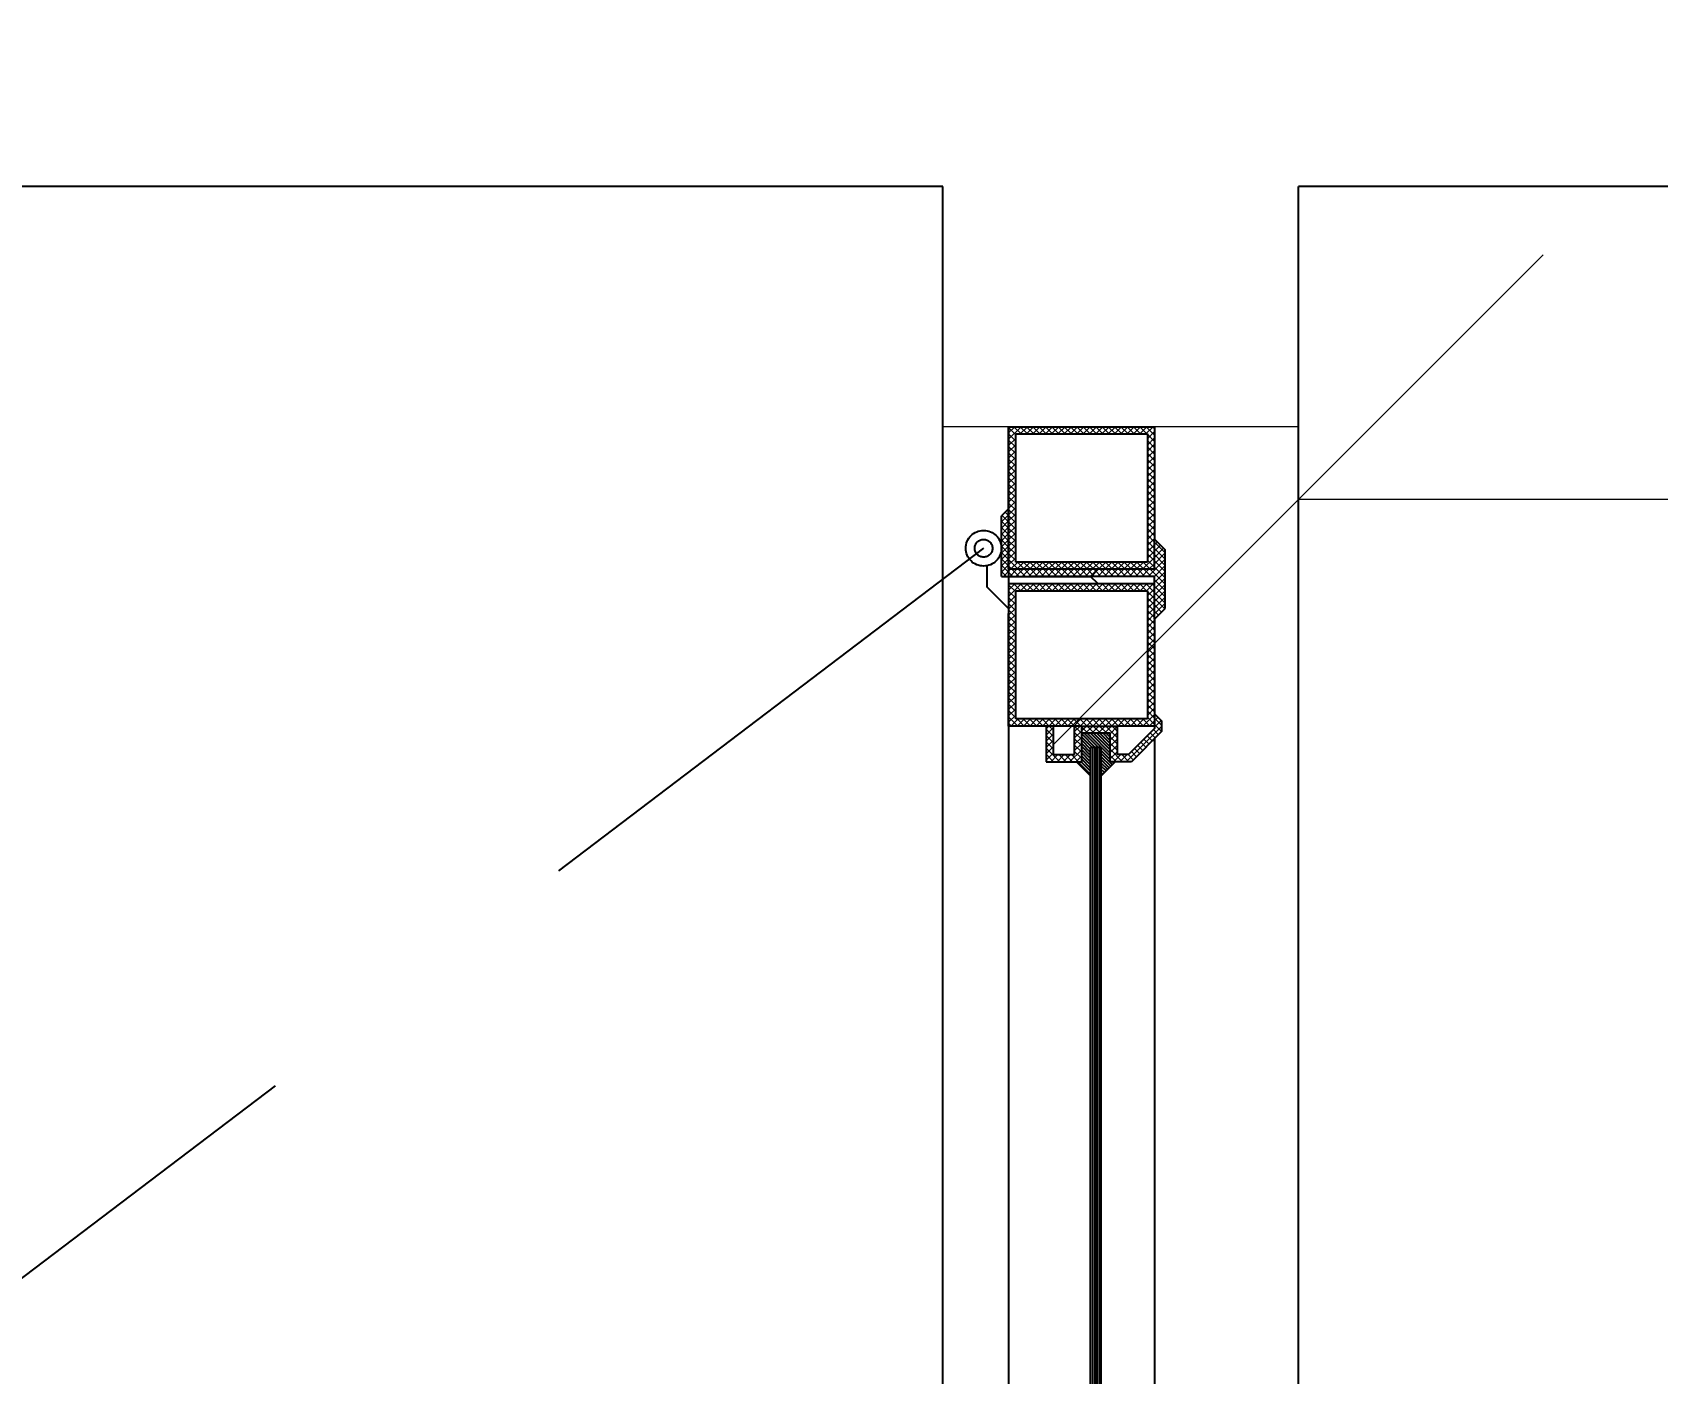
# Model space of a CAD drawing. Header units: metres. Extents: x -355 to 973, y -73 to 238.
# Drawn here: x -61.2595 to -60.8027, y 197.1255 to 197.5025 of the extents above; entities that cross this region are included whole.
import ezdxf

# ---------------------------------------------------------------- set-up
doc = ezdxf.new("R2010")
doc.units = ezdxf.units.M
doc.header["$LTSCALE"] = 3
doc.header["$MEASUREMENT"] = 0
doc.linetypes.add('ACAD_ISO02W100', pattern=[15, 12, -3])
doc.linetypes.add('HIDDEN2', pattern=[0.1875, 0.125, -0.0625])
doc.layers.add('05', color=21, linetype='Continuous', lineweight=5)
for name, color, linetype in [('2', 51, 'Continuous'), ('4', 4, 'ACAD_ISO02W100'), ('5', 2, 'Continuous'), ('Ditail', 1, 'Continuous')]:
    doc.layers.add(name, color=color, linetype=linetype)
doc.styles.get("Standard").update_dxf_attribs({"font": 'arial.ttf'})
doc.dimstyles.new('ahmad', dxfattribs={"dimtxt": 0.2, "dimasz": 0.1375, "dimexe": 0, "dimexo": 0.0625, "dimgap": 0.09, "dimtad": 0, "dimzin": 0, "dimdsep": 46, "dimtxsty": 'Standard', "dimblk": 'OBLIQUE', "dimcen": 0.09, "dimclrd": 245, "dimclrt": 61, "dimadec": 0, "dimazin": 0, "dimtfac": 1, "dimtofl": 0, "dimtmove": 0, "dimatfit": 3, "dimldrblk": 'OBLIQUE', "dimfxl": 0, "dimfxlon": 1, "dimtolj": 1, "dimtzin": 0, "dimlwd": 13, "dimarcsym": 0})

# ---------------------------------------------------------------- blocks, each defined once
blk = doc.blocks.new('*X66')
at = {"color": 0}
for p, q in [((20.47, 31.08), (24.02, 34.62)), ((21.35, 31.08), (24.02, 33.74)), ((22.24, 31.08), (24.74, 33.58)), ((23.12, 31.08), (25.62, 33.58)), ((24.01, 31.08), (26.51, 33.58)), ((24.89, 31.08), (27.39, 33.58)), ((25.58, 25.58), (32.02, 32.02)), ((25.77, 31.08), (28.27, 33.58)), ((26.66, 31.08), (29.16, 33.58)), ((27.54, 31.08), (30.04, 33.58)), ((28.02, 30.67), (30.93, 33.58)), ((28.02, 29.78), (31.81, 33.58)), ((28.02, 28.9), (32.02, 32.9)), ((20.11, 28.06), (20.12, 28.08)), ((20.55, 27.62), (21.01, 28.08)), ((20.99, 27.18), (21.89, 28.08)), ((21.43, 26.74), (22.77, 28.08)), ((21.88, 26.29), (23.66, 28.08)), ((22.32, 25.85), (24.54, 28.08)), ((22.76, 25.41), (25.43, 28.08)), ((23.2, 24.97), (26.31, 28.08)), ((24.69, 25.58), (27.19, 28.08)), ((26.46, 25.58), (32.02, 31.13)), ((27.34, 25.58), (32.02, 30.25)), ((28.23, 25.58), (32.02, 29.36)), ((29.11, 25.58), (32.02, 28.48)), ((30, 25.58), (32.02, 27.6)), ((23.64, 24.53), (24.02, 24.9)), ((30.88, 25.58), (32.02, 26.71)), ((31.76, 25.58), (32.02, 25.83))]:
    blk.add_line(p, q, dxfattribs=at)
blk = doc.blocks.new('dfgdfg')
for p, q in [((191.815, -169.4684), (191.815, -170.08423)), ((191.85602, -169.55608), (191.85602, -169.55689)), ((191.85602, -169.55689), (191.85602, -169.55608)), ((191.85602, -169.55608), (191.85602, -170.08071))]:
    blk.add_line(p, q)
at = {"layer": '05'}
for p, q in [((191.89653, -169.4684), (191.79653, -169.4684)), ((191.81674, -169.4684), (191.815, -169.47014)), ((191.81851, -169.4684), (191.815, -169.47191)), ((191.817, -169.47064), (191.815, -169.46864)), ((191.81853, -169.4704), (191.81652, -169.4684)), ((191.82028, -169.4684), (191.81827, -169.4704)), ((191.82029, -169.4704), (191.81829, -169.4684)), ((191.82205, -169.4684), (191.82004, -169.4704)), ((191.82206, -169.4704), (191.82006, -169.4684)), ((191.82381, -169.4684), (191.82181, -169.4704)), ((191.82383, -169.4704), (191.82183, -169.4684)), ((191.82558, -169.4684), (191.82358, -169.4704)), ((191.8256, -169.4704), (191.82359, -169.4684)), ((191.82735, -169.4684), (191.82534, -169.4704)), ((191.82737, -169.4704), (191.82536, -169.4684)), ((191.82912, -169.4684), (191.82711, -169.4704)), ((191.82913, -169.4704), (191.82713, -169.4684)), ((191.83088, -169.4684), (191.82888, -169.4704)), ((191.8309, -169.4704), (191.8289, -169.4684)), ((191.83265, -169.4684), (191.83065, -169.4704)), ((191.83267, -169.4704), (191.83067, -169.4684)), ((191.83442, -169.4684), (191.83242, -169.4704)), ((191.83444, -169.4704), (191.83243, -169.4684)), ((191.83619, -169.4684), (191.83418, -169.4704)), ((191.8362, -169.4704), (191.8342, -169.4684)), ((191.83796, -169.4684), (191.83595, -169.4704)), ((191.83797, -169.4704), (191.83597, -169.4684)), ((191.83972, -169.4684), (191.83772, -169.4704)), ((191.83974, -169.4704), (191.83774, -169.4684)), ((191.84149, -169.4684), (191.83949, -169.4704)), ((191.84151, -169.4704), (191.8395, -169.4684)), ((191.84326, -169.4684), (191.84125, -169.4704)), ((191.84328, -169.4704), (191.84127, -169.4684)), ((191.84503, -169.4684), (191.84302, -169.4704)), ((191.84504, -169.4704), (191.84304, -169.4684)), ((191.84679, -169.4684), (191.84479, -169.4704)), ((191.84681, -169.4704), (191.84481, -169.4684)), ((191.84856, -169.4684), (191.84656, -169.4704)), ((191.84858, -169.4704), (191.84658, -169.4684)), ((191.85033, -169.4684), (191.84833, -169.4704)), ((191.85035, -169.4704), (191.84834, -169.4684)), ((191.8521, -169.4684), (191.85009, -169.4704)), ((191.85211, -169.4704), (191.85011, -169.4684)), ((191.85386, -169.4684), (191.85186, -169.4704)), ((191.85388, -169.4704), (191.85188, -169.4684)), ((191.85563, -169.4684), (191.85363, -169.4704)), ((191.85602, -169.47077), (191.85365, -169.4684)), ((191.85602, -169.46978), (191.85401, -169.47178)), ((191.85602, -169.469), (191.85541, -169.4684)), ((191.817, -169.47241), (191.815, -169.4704)), ((191.817, -169.47167), (191.815, -169.47368)), ((191.817, -169.47418), (191.815, -169.47217)), ((191.817, -169.47344), (191.815, -169.47544)), ((191.817, -169.47594), (191.815, -169.47394)), ((191.85602, -169.47254), (191.85401, -169.47053)), ((191.85602, -169.47154), (191.85401, -169.47355)), ((191.85602, -169.4743), (191.85401, -169.4723)), ((191.85602, -169.47331), (191.85401, -169.47532)), ((191.85602, -169.47607), (191.85401, -169.47407)), ((191.817, -169.47521), (191.815, -169.47721)), ((191.817, -169.47771), (191.815, -169.47571)), ((191.817, -169.47698), (191.815, -169.47898)), ((191.817, -169.47948), (191.815, -169.47748)), ((191.817, -169.47874), (191.815, -169.48075)), ((191.817, -169.48125), (191.815, -169.47924)), ((191.85602, -169.47508), (191.85401, -169.47708)), ((191.85602, -169.47784), (191.85401, -169.47584)), ((191.85602, -169.47685), (191.85401, -169.47885)), ((191.85602, -169.47961), (191.85401, -169.4776)), ((191.85602, -169.47862), (191.85401, -169.48062)), ((191.817, -169.48051), (191.815, -169.48251)), ((191.817, -169.48302), (191.815, -169.48101)), ((191.817, -169.48228), (191.815, -169.48428)), ((191.817, -169.48478), (191.815, -169.48278)), ((191.85602, -169.48137), (191.85401, -169.47937)), ((191.85602, -169.48038), (191.85401, -169.48239)), ((191.85602, -169.48314), (191.85401, -169.48114)), ((191.85602, -169.48215), (191.85401, -169.48416)), ((191.85602, -169.48491), (191.85401, -169.48291)), ((191.817, -169.48405), (191.815, -169.48605)), ((191.817, -169.48655), (191.815, -169.48455)), ((191.817, -169.48581), (191.815, -169.48782)), ((191.817, -169.48832), (191.815, -169.48631)), ((191.817, -169.48758), (191.815, -169.48959)), ((191.817, -169.49009), (191.815, -169.48808)), ((191.85602, -169.48392), (191.85401, -169.48592)), ((191.85602, -169.48668), (191.85401, -169.48467)), ((191.85602, -169.48569), (191.85401, -169.48769)), ((191.85602, -169.48845), (191.85401, -169.48644)), ((191.85602, -169.48745), (191.85401, -169.48946)), ((191.85602, -169.49021), (191.85401, -169.48821)), ((191.815, -169.49339), (191.81402, -169.49241)), ((191.815, -169.49162), (191.81491, -169.49153)), ((191.817, -169.48935), (191.815, -169.49135)), ((191.817, -169.49185), (191.815, -169.48985)), ((191.817, -169.49112), (191.815, -169.49312)), ((191.817, -169.49362), (191.815, -169.49162)), ((191.817, -169.49289), (191.815, -169.49489)), ((191.85602, -169.48922), (191.85401, -169.49123)), ((191.85602, -169.49198), (191.85401, -169.48998)), ((191.85602, -169.49099), (191.85401, -169.49299)), ((191.85602, -169.49375), (191.85401, -169.49174)), ((191.85602, -169.49276), (191.85401, -169.49476)), ((191.815, -169.49312), (191.81299, -169.49513)), ((191.815, -169.49489), (191.81299, -169.49689)), ((191.815, -169.49692), (191.81299, -169.49492)), ((191.815, -169.49666), (191.81299, -169.49866)), ((191.815, -169.49869), (191.81299, -169.49668)), ((191.815, -169.49515), (191.81314, -169.4933)), ((191.817, -169.49539), (191.815, -169.49339)), ((191.817, -169.49465), (191.815, -169.49666)), ((191.817, -169.49716), (191.815, -169.49515)), ((191.817, -169.49642), (191.815, -169.49842)), ((191.817, -169.49892), (191.815, -169.49692)), ((191.85602, -169.49552), (191.85401, -169.49351)), ((191.85602, -169.49453), (191.85401, -169.49653)), ((191.85602, -169.49728), (191.85401, -169.49528)), ((191.85602, -169.49629), (191.85401, -169.4983)), ((191.85602, -169.49905), (191.85401, -169.49705)), ((191.815, -169.49842), (191.81299, -169.50043)), ((191.815, -169.50046), (191.81299, -169.49845)), ((191.815, -169.50019), (191.81299, -169.5022)), ((191.815, -169.50222), (191.81299, -169.50022)), ((191.815, -169.50196), (191.81299, -169.50396)), ((191.815, -169.50399), (191.81299, -169.50199)), ((191.817, -169.49819), (191.815, -169.50019)), ((191.817, -169.50069), (191.815, -169.49869)), ((191.817, -169.49996), (191.815, -169.50196)), ((191.817, -169.50246), (191.815, -169.50046)), ((191.817, -169.50172), (191.815, -169.50373)), ((191.85602, -169.49806), (191.85401, -169.50007)), ((191.85602, -169.50082), (191.85401, -169.49882)), ((191.85602, -169.49983), (191.85401, -169.50183)), ((191.85602, -169.50259), (191.85401, -169.50058)), ((191.85602, -169.5016), (191.85401, -169.5036)), ((191.85681, -169.50081), (191.85602, -169.5016)), ((191.85902, -169.50383), (191.85602, -169.50082)), ((191.85769, -169.50169), (191.85602, -169.50336)), ((191.815, -169.50373), (191.81299, -169.50573)), ((191.815, -169.50576), (191.81299, -169.50376)), ((191.815, -169.5055), (191.81299, -169.5075)), ((191.815, -169.50753), (191.81299, -169.50552)), ((191.817, -169.50423), (191.815, -169.50222)), ((191.817, -169.50349), (191.815, -169.5055)), ((191.817, -169.506), (191.815, -169.50399)), ((191.817, -169.50526), (191.815, -169.50726)), ((191.81771, -169.50848), (191.815, -169.50576)), ((191.81756, -169.50647), (191.81555, -169.50848)), ((191.81932, -169.50647), (191.81732, -169.50848)), ((191.81948, -169.50848), (191.81748, -169.50647)), ((191.82109, -169.50647), (191.81909, -169.50848)), ((191.82125, -169.50848), (191.81924, -169.50647)), ((191.82286, -169.50647), (191.82086, -169.50848)), ((191.82302, -169.50848), (191.82101, -169.50647)), ((191.82463, -169.50647), (191.82262, -169.50848)), ((191.82478, -169.50848), (191.82278, -169.50647)), ((191.8264, -169.50647), (191.82439, -169.50848)), ((191.82655, -169.50848), (191.82455, -169.50647)), ((191.82816, -169.50647), (191.82616, -169.50848)), ((191.82832, -169.50848), (191.82631, -169.50647)), ((191.82993, -169.50647), (191.82793, -169.50848)), ((191.83009, -169.50848), (191.82808, -169.50647)), ((191.8317, -169.50647), (191.8297, -169.50848)), ((191.83185, -169.50848), (191.82985, -169.50647)), ((191.83347, -169.50647), (191.83146, -169.50848)), ((191.83362, -169.50848), (191.83162, -169.50647)), ((191.83523, -169.50647), (191.83323, -169.50848)), ((191.83539, -169.50848), (191.83339, -169.50647)), ((191.837, -169.50647), (191.835, -169.50848)), ((191.83716, -169.50848), (191.83515, -169.50647)), ((191.83877, -169.50647), (191.83677, -169.50848)), ((191.83893, -169.50848), (191.83692, -169.50647)), ((191.84054, -169.50647), (191.83853, -169.50848)), ((191.84069, -169.50848), (191.83869, -169.50647)), ((191.84231, -169.50647), (191.8403, -169.50848)), ((191.84246, -169.50848), (191.84046, -169.50647)), ((191.84407, -169.50647), (191.84207, -169.50848)), ((191.84423, -169.50848), (191.84222, -169.50647)), ((191.84584, -169.50647), (191.84384, -169.50848)), ((191.846, -169.50848), (191.84399, -169.50647)), ((191.84761, -169.50647), (191.8456, -169.50848)), ((191.84776, -169.50848), (191.84576, -169.50647)), ((191.84938, -169.50647), (191.84737, -169.50848)), ((191.84953, -169.50848), (191.84753, -169.50647)), ((191.85114, -169.50647), (191.84914, -169.50848)), ((191.8513, -169.50848), (191.8493, -169.50647)), ((191.85291, -169.50647), (191.85091, -169.50848)), ((191.85307, -169.50848), (191.85106, -169.50647)), ((191.85602, -169.50513), (191.85268, -169.50848)), ((191.85484, -169.50848), (191.85283, -169.50647)), ((191.85602, -169.50436), (191.85401, -169.50235)), ((191.85602, -169.50336), (191.85401, -169.50537)), ((191.85602, -169.50612), (191.85401, -169.50412)), ((191.85602, -169.50789), (191.85401, -169.50589)), ((191.85902, -169.50566), (191.85421, -169.51048)), ((191.85858, -169.50257), (191.85602, -169.50513)), ((191.85902, -169.50559), (191.85602, -169.50259)), ((191.85902, -169.50389), (191.85602, -169.5069)), ((191.85902, -169.50736), (191.85602, -169.50436)), ((191.85902, -169.50913), (191.85602, -169.50612)), ((191.815, -169.50726), (191.81299, -169.50927)), ((191.81618, -169.51048), (191.81299, -169.50729)), ((191.81441, -169.51048), (191.81299, -169.50906)), ((191.81555, -169.50848), (191.81355, -169.51048)), ((191.81594, -169.50848), (191.815, -169.50753)), ((191.81732, -169.50848), (191.81532, -169.51048)), ((191.81795, -169.51048), (191.81594, -169.50848)), ((191.81909, -169.50848), (191.81708, -169.51048)), ((191.81972, -169.51048), (191.81771, -169.50848)), ((191.82086, -169.50848), (191.81885, -169.51048)), ((191.82148, -169.51048), (191.81948, -169.50848)), ((191.82262, -169.50848), (191.82062, -169.51048)), ((191.82325, -169.51048), (191.82125, -169.50848)), ((191.82439, -169.50848), (191.82239, -169.51048)), ((191.82502, -169.51048), (191.82302, -169.50848)), ((191.82616, -169.50848), (191.82416, -169.51048)), ((191.82679, -169.51048), (191.82478, -169.50848)), ((191.82793, -169.50848), (191.82592, -169.51048)), ((191.82855, -169.51048), (191.82655, -169.50848)), ((191.8297, -169.50848), (191.82769, -169.51048)), ((191.83032, -169.51048), (191.82832, -169.50848)), ((191.83146, -169.50848), (191.82946, -169.51048)), ((191.83209, -169.51048), (191.83009, -169.50848)), ((191.83323, -169.50848), (191.83123, -169.51048)), ((191.83386, -169.51048), (191.83185, -169.50848)), ((191.835, -169.50848), (191.83299, -169.51048)), ((191.83563, -169.51048), (191.83362, -169.50848)), ((191.83677, -169.50848), (191.83476, -169.51048)), ((191.83739, -169.51048), (191.83539, -169.50848)), ((191.83853, -169.50848), (191.83653, -169.51048)), ((191.8386, -169.50992), (191.83716, -169.50848)), ((191.8403, -169.50848), (191.8383, -169.51048)), ((191.83916, -169.51048), (191.8386, -169.50992)), ((191.83949, -169.50904), (191.83893, -169.50848)), ((191.84093, -169.51048), (191.83949, -169.50904)), ((191.84207, -169.50848), (191.84007, -169.51048)), ((191.8427, -169.51048), (191.84069, -169.50848)), ((191.84384, -169.50848), (191.84183, -169.51048)), ((191.84446, -169.51048), (191.84246, -169.50848)), ((191.8456, -169.50848), (191.8436, -169.51048)), ((191.84623, -169.51048), (191.84423, -169.50848)), ((191.84737, -169.50848), (191.84537, -169.51048)), ((191.848, -169.51048), (191.846, -169.50848)), ((191.84914, -169.50848), (191.84714, -169.51048)), ((191.84977, -169.51048), (191.84776, -169.50848)), ((191.85091, -169.50848), (191.8489, -169.51048)), ((191.85154, -169.51048), (191.84953, -169.50848)), ((191.85268, -169.50848), (191.85067, -169.51048)), ((191.8533, -169.51048), (191.8513, -169.50848)), ((191.85444, -169.50848), (191.85244, -169.51048)), ((191.85507, -169.51048), (191.85307, -169.50848)), ((191.85602, -169.5069), (191.85444, -169.50848)), ((191.85902, -169.51266), (191.85484, -169.50848)), ((191.85902, -169.50743), (191.85598, -169.51048)), ((191.85902, -169.5109), (191.85602, -169.50789)), ((191.85902, -169.5092), (191.85602, -169.5122)), ((191.85902, -169.51096), (191.85602, -169.51397)), ((191.81508, -169.51248), (191.815, -169.51257)), ((191.81685, -169.51248), (191.815, -169.51433)), ((191.81862, -169.51248), (191.815, -169.5161)), ((191.817, -169.51483), (191.815, -169.51283)), ((191.817, -169.5166), (191.815, -169.5146)), ((191.81842, -169.51449), (191.81642, -169.51248)), ((191.82019, -169.51449), (191.81818, -169.51248)), ((191.82038, -169.51248), (191.81838, -169.51449)), ((191.82196, -169.51449), (191.81995, -169.51248)), ((191.82215, -169.51248), (191.82015, -169.51449)), ((191.82372, -169.51449), (191.82172, -169.51248)), ((191.82392, -169.51248), (191.82192, -169.51449)), ((191.82549, -169.51449), (191.82349, -169.51248)), ((191.82569, -169.51248), (191.82368, -169.51449)), ((191.82726, -169.51449), (191.82526, -169.51248)), ((191.82745, -169.51248), (191.82545, -169.51449)), ((191.82903, -169.51449), (191.82702, -169.51248)), ((191.82922, -169.51248), (191.82722, -169.51449)), ((191.8308, -169.51449), (191.82879, -169.51248)), ((191.83099, -169.51248), (191.82899, -169.51449)), ((191.83256, -169.51449), (191.83056, -169.51248)), ((191.83276, -169.51248), (191.83075, -169.51449)), ((191.83433, -169.51449), (191.83233, -169.51248)), ((191.83453, -169.51248), (191.83252, -169.51449)), ((191.8361, -169.51449), (191.83409, -169.51248)), ((191.83629, -169.51248), (191.83429, -169.51449)), ((191.83787, -169.51449), (191.83586, -169.51248)), ((191.83806, -169.51248), (191.83606, -169.51449)), ((191.83963, -169.51449), (191.83763, -169.51248)), ((191.83983, -169.51248), (191.83783, -169.51449)), ((191.8414, -169.51449), (191.8394, -169.51248)), ((191.8416, -169.51248), (191.83959, -169.51449)), ((191.84317, -169.51449), (191.84117, -169.51248)), ((191.84336, -169.51248), (191.84136, -169.51449)), ((191.84494, -169.51449), (191.84293, -169.51248)), ((191.84513, -169.51248), (191.84313, -169.51449)), ((191.8467, -169.51449), (191.8447, -169.51248)), ((191.8469, -169.51248), (191.8449, -169.51449)), ((191.84847, -169.51449), (191.84647, -169.51248)), ((191.84867, -169.51248), (191.84666, -169.51449)), ((191.85024, -169.51449), (191.84824, -169.51248)), ((191.85044, -169.51248), (191.84843, -169.51449)), ((191.85201, -169.51449), (191.85, -169.51248)), ((191.8522, -169.51248), (191.8502, -169.51449)), ((191.85378, -169.51449), (191.85177, -169.51248)), ((191.85397, -169.51248), (191.85197, -169.51449)), ((191.85602, -169.51496), (191.85354, -169.51248)), ((191.85574, -169.51248), (191.85374, -169.51449)), ((191.85602, -169.51397), (191.85401, -169.51597)), ((191.85602, -169.51673), (191.85401, -169.51473)), ((191.85602, -169.51574), (191.85401, -169.51774)), ((191.85602, -169.51319), (191.85531, -169.51248)), ((191.85902, -169.51443), (191.85602, -169.51143)), ((191.85902, -169.51273), (191.85602, -169.51574)), ((191.85902, -169.5162), (191.85602, -169.51319)), ((191.85902, -169.5145), (191.85602, -169.51751)), ((191.85902, -169.51797), (191.85602, -169.51496)), ((191.817, -169.51587), (191.815, -169.51787)), ((191.817, -169.51837), (191.815, -169.51637)), ((191.817, -169.51763), (191.815, -169.51964)), ((191.817, -169.52014), (191.815, -169.51813)), ((191.817, -169.5194), (191.815, -169.52141)), ((191.817, -169.52191), (191.815, -169.5199)), ((191.85602, -169.5185), (191.85401, -169.51649)), ((191.85602, -169.51751), (191.85401, -169.51951)), ((191.85602, -169.52027), (191.85401, -169.51826)), ((191.85602, -169.51927), (191.85401, -169.52128)), ((191.85602, -169.52203), (191.85401, -169.52003)), ((191.85902, -169.51627), (191.85602, -169.51927)), ((191.85891, -169.51962), (191.85602, -169.51673)), ((191.85902, -169.51804), (191.85602, -169.52104)), ((191.85802, -169.5205), (191.85602, -169.5185)), ((191.85714, -169.52138), (191.85602, -169.52027)), ((191.817, -169.52117), (191.815, -169.52317)), ((191.817, -169.52367), (191.815, -169.52167)), ((191.817, -169.52294), (191.815, -169.52494)), ((191.817, -169.52544), (191.815, -169.52344)), ((191.817, -169.5247), (191.815, -169.52671)), ((191.85602, -169.52104), (191.85401, -169.52305)), ((191.85602, -169.5238), (191.85401, -169.5218)), ((191.85602, -169.52281), (191.85401, -169.52481)), ((191.85602, -169.52557), (191.85401, -169.52356)), ((191.85602, -169.52458), (191.85401, -169.52658)), ((191.85625, -169.52227), (191.85602, -169.52203)), ((191.817, -169.52721), (191.815, -169.52521)), ((191.817, -169.52647), (191.815, -169.52848)), ((191.817, -169.52898), (191.815, -169.52697)), ((191.817, -169.52824), (191.815, -169.53024)), ((191.817, -169.53074), (191.815, -169.52874)), ((191.85602, -169.52734), (191.85401, -169.52533)), ((191.85602, -169.52635), (191.85401, -169.52835)), ((191.85602, -169.5291), (191.85401, -169.5271)), ((191.85602, -169.52811), (191.85401, -169.53012)), ((191.85602, -169.53087), (191.85401, -169.52887)), ((191.817, -169.53001), (191.815, -169.53201)), ((191.817, -169.53251), (191.815, -169.53051)), ((191.817, -169.53178), (191.815, -169.53378)), ((191.817, -169.53428), (191.815, -169.53228)), ((191.817, -169.53354), (191.815, -169.53555)), ((191.817, -169.53605), (191.815, -169.53404)), ((191.85602, -169.52988), (191.85401, -169.53188)), ((191.85602, -169.53264), (191.85401, -169.53064)), ((191.85602, -169.53165), (191.85401, -169.53365)), ((191.85602, -169.53441), (191.85401, -169.5324)), ((191.85602, -169.53342), (191.85401, -169.53542)), ((191.817, -169.53531), (191.815, -169.53732)), ((191.817, -169.53782), (191.815, -169.53581)), ((191.817, -169.53708), (191.815, -169.53908)), ((191.817, -169.53958), (191.815, -169.53758)), ((191.85602, -169.53618), (191.85401, -169.53417)), ((191.85602, -169.53518), (191.85401, -169.53719)), ((191.85602, -169.53794), (191.85401, -169.53594)), ((191.85602, -169.53695), (191.85401, -169.53896)), ((191.85602, -169.53971), (191.85401, -169.53771)), ((191.817, -169.53885), (191.815, -169.54085)), ((191.817, -169.54135), (191.815, -169.53935)), ((191.817, -169.54061), (191.815, -169.54262)), ((191.817, -169.54312), (191.815, -169.54112)), ((191.817, -169.54238), (191.815, -169.54439)), ((191.817, -169.54489), (191.815, -169.54288)), ((191.85602, -169.53872), (191.85401, -169.54072)), ((191.85602, -169.54148), (191.85401, -169.53947)), ((191.85602, -169.54049), (191.85401, -169.54249)), ((191.85602, -169.54325), (191.85401, -169.54124)), ((191.85602, -169.54226), (191.85401, -169.54426)), ((191.85602, -169.54501), (191.85401, -169.54301)), ((191.817, -169.54415), (191.815, -169.54615)), ((191.817, -169.54665), (191.815, -169.54465)), ((191.817, -169.54592), (191.815, -169.54792)), ((191.817, -169.54842), (191.815, -169.54642)), ((191.817, -169.54769), (191.815, -169.54969)), ((191.85602, -169.54402), (191.85401, -169.54603)), ((191.85602, -169.54678), (191.85401, -169.54478)), ((191.85602, -169.54579), (191.85401, -169.54779)), ((191.85602, -169.54855), (191.85401, -169.54655)), ((191.85602, -169.54756), (191.85401, -169.54956)), ((191.817, -169.55019), (191.815, -169.54819)), ((191.817, -169.54945), (191.815, -169.55146)), ((191.81761, -169.55256), (191.815, -169.54995)), ((191.81584, -169.55256), (191.815, -169.55172)), ((191.81766, -169.55056), (191.81566, -169.55256)), ((191.81937, -169.55256), (191.81737, -169.55056)), ((191.81943, -169.55056), (191.81743, -169.55256)), ((191.82114, -169.55256), (191.81914, -169.55056)), ((191.8212, -169.55056), (191.81919, -169.55256)), ((191.82291, -169.55256), (191.8209, -169.55056)), ((191.82297, -169.55056), (191.82096, -169.55256)), ((191.82468, -169.55256), (191.82267, -169.55056)), ((191.82473, -169.55056), (191.82273, -169.55256)), ((191.82644, -169.55256), (191.82444, -169.55056)), ((191.8265, -169.55056), (191.8245, -169.55256)), ((191.82821, -169.55256), (191.82621, -169.55056)), ((191.82827, -169.55056), (191.82627, -169.55256)), ((191.82998, -169.55256), (191.82798, -169.55056)), ((191.83004, -169.55056), (191.82803, -169.55256)), ((191.83175, -169.55256), (191.82974, -169.55056)), ((191.83181, -169.55056), (191.8298, -169.55256)), ((191.83352, -169.55256), (191.83151, -169.55056)), ((191.83357, -169.55056), (191.83157, -169.55256)), ((191.83528, -169.55256), (191.83328, -169.55056)), ((191.83534, -169.55056), (191.83334, -169.55256)), ((191.83705, -169.55256), (191.83505, -169.55056)), ((191.83711, -169.55056), (191.8351, -169.55256)), ((191.83882, -169.55256), (191.83681, -169.55056)), ((191.83888, -169.55056), (191.83687, -169.55256)), ((191.84059, -169.55256), (191.83858, -169.55056)), ((191.84064, -169.55056), (191.83864, -169.55256)), ((191.84235, -169.55256), (191.84035, -169.55056)), ((191.84241, -169.55056), (191.84041, -169.55256)), ((191.84412, -169.55256), (191.84212, -169.55056)), ((191.84418, -169.55056), (191.84218, -169.55256)), ((191.84589, -169.55256), (191.84389, -169.55056)), ((191.84595, -169.55056), (191.84394, -169.55256)), ((191.84766, -169.55256), (191.84565, -169.55056)), ((191.84772, -169.55056), (191.84571, -169.55256)), ((191.84943, -169.55256), (191.84742, -169.55056)), ((191.84948, -169.55056), (191.84748, -169.55256)), ((191.85119, -169.55256), (191.84919, -169.55056)), ((191.85125, -169.55056), (191.84925, -169.55256)), ((191.85296, -169.55256), (191.85096, -169.55056)), ((191.85302, -169.55056), (191.85101, -169.55256)), ((191.85473, -169.55256), (191.85272, -169.55056)), ((191.85602, -169.54933), (191.85278, -169.55256)), ((191.85602, -169.55032), (191.85401, -169.54831)), ((191.85602, -169.55209), (191.85401, -169.55008)), ((191.85602, -169.55109), (191.85455, -169.55256)), ((191.85615, -169.5492), (191.85602, -169.54933)), ((191.85703, -169.55008), (191.85602, -169.55109)), ((191.85802, -169.55232), (191.85602, -169.55032)), ((191.85791, -169.55097), (191.85602, -169.55286)), ((191.85802, -169.55408), (191.85602, -169.55209)), ((191.82627, -169.55256), (191.82553, -169.5533)), ((191.82754, -169.55306), (191.82553, -169.55506)), ((191.82754, -169.55542), (191.82553, -169.55342)), ((191.82754, -169.55483), (191.82553, -169.55683)), ((191.82754, -169.55719), (191.82553, -169.55519)), ((191.82754, -169.5566), (191.82553, -169.5586)), ((191.82754, -169.55896), (191.82553, -169.55695)), ((191.82754, -169.55365), (191.82644, -169.55256)), ((191.8351, -169.55256), (191.83355, -169.55412)), ((191.83555, -169.5546), (191.83355, -169.5526)), ((191.83555, -169.55388), (191.83355, -169.55589)), ((191.83555, -169.55637), (191.83355, -169.55436)), ((191.83555, -169.55565), (191.83355, -169.55765)), ((191.83555, -169.55814), (191.83355, -169.55613)), ((191.83555, -169.55283), (191.83528, -169.55256)), ((191.83687, -169.55256), (191.83555, -169.55388)), ((191.83729, -169.55457), (191.83555, -169.55283)), ((191.83864, -169.55256), (191.83664, -169.55457)), ((191.83906, -169.55457), (191.83705, -169.55256)), ((191.84041, -169.55256), (191.8384, -169.55457)), ((191.84082, -169.55457), (191.83882, -169.55256)), ((191.84218, -169.55256), (191.84017, -169.55457)), ((191.84259, -169.55457), (191.84059, -169.55256)), ((191.84394, -169.55256), (191.84194, -169.55457)), ((191.84557, -169.55578), (191.84235, -169.55256)), ((191.84557, -169.5527), (191.84357, -169.55471)), ((191.84557, -169.55447), (191.84357, -169.55647)), ((191.84557, -169.55755), (191.84357, -169.55554)), ((191.84557, -169.55624), (191.84357, -169.55824)), ((191.84557, -169.55401), (191.84412, -169.55256)), ((191.85802, -169.55263), (191.84807, -169.56258)), ((191.85448, -169.55762), (191.85307, -169.5562)), ((191.85537, -169.55674), (191.85395, -169.55532)), ((191.85625, -169.55585), (191.85483, -169.55444)), ((191.85713, -169.55497), (191.85572, -169.55355)), ((191.82754, -169.55836), (191.82553, -169.56037)), ((191.82939, -169.56258), (191.82553, -169.55872)), ((191.82754, -169.56013), (191.82553, -169.56214)), ((191.82763, -169.56258), (191.82553, -169.56049)), ((191.82886, -169.56058), (191.82685, -169.56258)), ((191.83062, -169.56058), (191.82862, -169.56258)), ((191.83116, -169.56258), (191.82916, -169.56058)), ((191.83239, -169.56058), (191.83039, -169.56258)), ((191.83293, -169.56258), (191.83092, -169.56058)), ((191.83555, -169.55919), (191.83216, -169.56258)), ((191.8347, -169.56258), (191.83269, -169.56058)), ((191.83555, -169.55742), (191.83355, -169.55942)), ((191.83555, -169.5599), (191.83355, -169.5579)), ((191.83555, -169.56167), (191.83355, -169.55967)), ((191.83555, -169.56095), (191.83392, -169.56258)), ((191.84557, -169.55932), (191.84357, -169.55731)), ((191.84557, -169.55801), (191.84357, -169.56001)), ((191.84707, -169.56258), (191.84357, -169.55908)), ((191.84557, -169.55977), (191.84357, -169.56178)), ((191.8453, -169.56258), (191.84357, -169.56085)), ((191.84653, -169.56058), (191.84453, -169.56258)), ((191.8483, -169.56058), (191.8463, -169.56258)), ((191.84884, -169.56258), (191.84683, -169.56058)), ((191.85006, -169.56204), (191.8486, -169.56058)), ((191.85095, -169.56116), (191.84953, -169.55974)), ((191.85183, -169.56027), (191.85041, -169.55886)), ((191.85272, -169.55939), (191.8513, -169.55797)), ((191.8536, -169.5585), (191.85218, -169.55709)), ((191.82586, -169.56258), (191.82553, -169.56226))]:
    blk.add_line(p, q, dxfattribs=at)
at = {"layer": '2'}
for p, q in [((191.83868, -170.07822), (191.83868, -169.55857)), ((191.83931, -170.07822), (191.83931, -169.55857)), ((191.83994, -170.07822), (191.83994, -169.55857)), ((191.84056, -170.07822), (191.84056, -169.55857))]:
    blk.add_line(p, q, dxfattribs=at)
at = {"layer": '4'}
for p, q in [((191.815, -169.4684), (191.85602, -169.4684)), ((191.815, -169.49144), (191.815, -169.4684)), ((191.85602, -169.4684), (191.85602, -169.50002)), ((191.817, -169.4704), (191.85401, -169.4704)), ((191.817, -169.50647), (191.817, -169.4704)), ((191.85401, -169.4704), (191.85401, -169.50647)), ((191.815, -169.49144), (191.81299, -169.49345)), ((191.81299, -169.51048), (191.81299, -169.49345)), ((191.815, -169.49645), (191.815, -169.50848)), ((191.85602, -169.50002), (191.85902, -169.50302)), ((191.85401, -169.50647), (191.817, -169.50647)), ((191.85902, -169.5195), (191.85902, -169.50302)), ((191.80898, -169.51349), (191.80898, -169.50747)), ((191.81299, -169.51048), (191.83804, -169.51048)), ((191.85602, -169.51048), (191.82101, -169.51048)), ((191.84005, -169.50848), (191.83804, -169.51048)), ((191.84005, -169.51248), (191.83804, -169.51048)), ((191.85602, -169.51248), (191.85602, -169.51048)), ((191.815, -169.5195), (191.80898, -169.51349)), ((191.817, -169.51449), (191.85401, -169.51449)), ((191.817, -169.55056), (191.817, -169.51449)), ((191.84005, -169.51248), (191.85602, -169.51248)), ((191.85401, -169.51449), (191.85401, -169.55056)), ((191.815, -169.5195), (191.815, -169.52094)), ((191.85602, -169.5225), (191.85902, -169.5195)), ((191.815, -169.55256), (191.815, -169.52094)), ((191.85602, -169.5225), (191.85602, -169.54907)), ((191.85401, -169.55056), (191.817, -169.55056)), ((191.85602, -169.54907), (191.85802, -169.55107)), ((191.85802, -169.55107), (191.85802, -169.55408)), ((191.82553, -169.55256), (191.815, -169.55256)), ((191.82553, -169.55256), (191.82553, -169.56258)), ((191.82754, -169.55256), (191.82754, -169.56058)), ((191.83355, -169.55256), (191.82754, -169.55256)), ((191.83355, -169.56058), (191.83355, -169.55256)), ((191.83555, -169.56258), (191.83555, -169.55256)), ((191.84357, -169.55457), (191.83555, -169.55457)), ((191.84357, -169.56258), (191.84357, -169.55457)), ((191.85602, -169.55256), (191.84557, -169.55256)), ((191.84557, -169.55256), (191.84557, -169.56058)), ((191.85602, -169.55325), (191.84869, -169.56058)), ((191.85802, -169.55408), (191.84952, -169.56258)), ((191.85602, -169.55256), (191.85602, -169.55325)), ((191.82754, -169.56058), (191.83355, -169.56058)), ((191.84106, -169.55857), (191.83806, -169.55857)), ((191.83806, -170.07822), (191.83806, -169.55857)), ((191.84106, -170.07822), (191.84106, -169.55857)), ((191.84869, -169.56058), (191.84557, -169.56058)), ((191.82553, -169.56258), (191.83555, -169.56258)), ((191.83412, -169.56258), (191.83806, -169.56651)), ((191.845, -169.56258), (191.84106, -169.56651)), ((191.84952, -169.56258), (191.84357, -169.56258))]:
    blk.add_line(p, q, dxfattribs=at)
for radius in [0.00501, 0.0025]:
    blk.add_circle((191.80798, -169.50256), radius, dxfattribs=at)
at = {"layer": '5'}
for p, q in [((191.815, -169.50848), (191.815, -169.49144)), ((191.85602, -169.50848), (191.85602, -169.50002)), ((191.85602, -169.50848), (191.815, -169.50848)), ((191.815, -169.51248), (191.84005, -169.51248)), ((191.815, -169.51248), (191.815, -169.5195)), ((191.85602, -169.5225), (191.85602, -169.51248)), ((191.85602, -169.54907), (191.85602, -169.55256)), ((191.82754, -169.55256), (191.82553, -169.55256)), ((191.83555, -169.55256), (191.83355, -169.55256)), ((191.83555, -169.55256), (191.84557, -169.55256))]:
    blk.add_line(p, q, dxfattribs=at)
at = {"layer": 'Ditail', "color": 1, "linetype": 'HIDDEN2', "ltscale": 0.4}
blk.add_line((191.80798, -169.50256), (191.30127, -169.88697), dxfattribs=at)
at = {"layer": '2', "xscale": 0.001001994631451453, "yscale": 0.001001994631451453, "zscale": 0.001001994631451453, "rotation": 90}
blk.add_blockref('*X66', (191.8692, -169.58665), dxfattribs=at)
blk = doc.blocks.new('_Oblique')
at = {"color": 0, "linetype": 'ByBlock', "lineweight": -2}
blk.add_line((-0.5, -0.5), (0.5, 0.5), dxfattribs=at)
blk = doc.blocks.new('*D1243')
at = {"color": 245, "lineweight": 13, "transparency": 16777216}
for p, q in [((-60.90359, 197.37123), (-60.44359, 197.37123)), ((-59.30359, 197.37123), (-59.76359, 197.37123))]:
    blk.add_line(p, q, dxfattribs=at)
at = {"layer": 'Defpoints', "color": 0, "transparency": 16777216}
for p in [(-60.90359, 197.45919), (-59.30359, 197.45919), (-59.30359, 197.37123)]:
    blk.add_point(p, dxfattribs=at)
at = {"color": 245, "lineweight": 13, "transparency": 16777216, "xscale": 0.1375, "yscale": 0.1375, "zscale": 0.1375, "rotation": 180}
blk.add_blockref('_Oblique', (-60.90359, 197.37123), dxfattribs=at)
at = {"color": 245, "lineweight": 13, "transparency": 16777216, "xscale": 0.1375, "yscale": 0.1375, "zscale": 0.1375}
blk.add_blockref('_Oblique', (-59.30359, 197.37123), dxfattribs=at)
at = {"color": 61, "transparency": 16777216, "insert": (-60.10359, 197.37123), "char_height": 0.2, "attachment_point": 5}
blk.add_mtext('\\A1;1.60', dxfattribs=at)

msp = doc.modelspace()

# ---------------------------------------------------------------- linework, layer by layer
for p, q in [((-61.00359, 197.45919), (-62.30359, 197.45919)), ((-61.00359, 196.35919), (-61.00359, 197.45919)), ((-60.90359, 196.25919), (-60.90359, 197.45919)), ((-59.30359, 197.45919), (-60.90359, 197.45919))]:
    msp.add_line(p, q)

# ---------------------------------------------------------------- block references
msp.add_blockref('dfgdfg', (-252.80012, 366.86003))

# ---------------------------------------------------------------- dimensions: what is measured, and where the dimension line sits
dim = msp.add_linear_dim(base=(-59.30359, 197.37123), p1=(-60.90359, 197.45919), p2=(-59.30359, 197.45919), dimstyle='ahmad')
dim.commit()
dim.dimension.update_dxf_attribs({"geometry": '*D1243', "text_midpoint": (-60.10359, 197.37123)})

doc.saveas('drawing.dxf')
